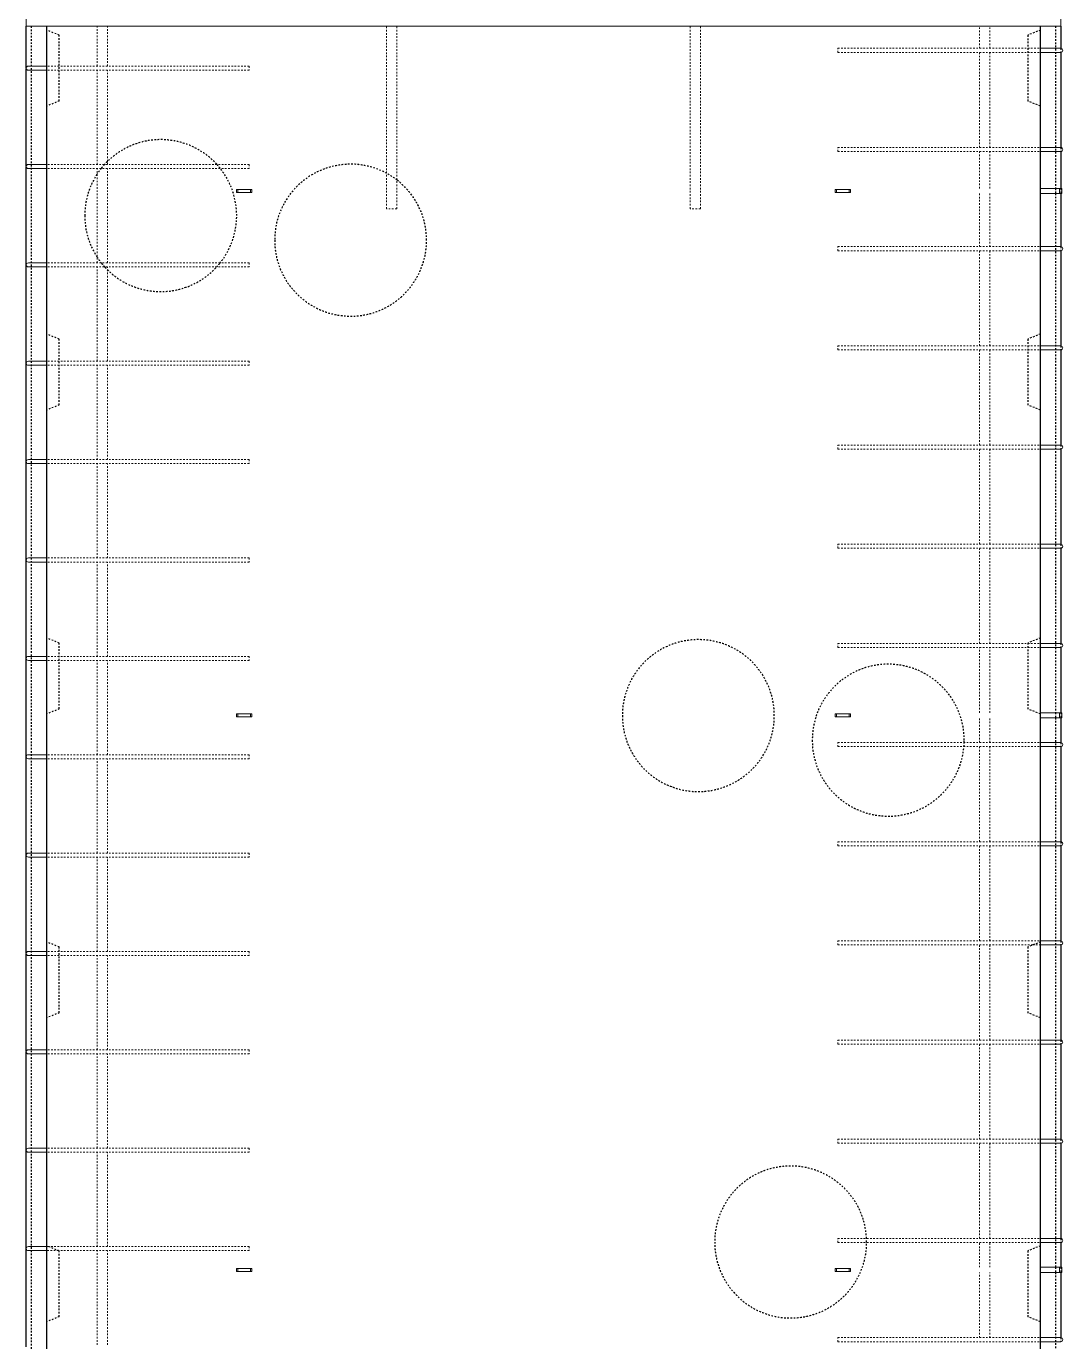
# Model space of a CAD drawing. Header units: millimetres. Extents: x -20451 to -7277, y -2190 to 7347.
# Drawn here: x -16073 to -14026, y 463 to 3060 of the extents above; entities that cross this region are included whole.
import ezdxf

# ---------------------------------------------------------------- set-up
doc = ezdxf.new("R2010")
doc.units = ezdxf.units.MM
doc.linetypes.add('Dash', pattern=[6.36, 3.18, -3.18])
for name, color, linetype, lineweight in [('A-GENM', 13, 'Continuous', 18), ('A-WALL', 113, 'Continuous', 25), ('A-WALL-HDLN', 110, 'Dash', 25), ('S-BEAM', 12, 'Continuous', 18), ('S-RBAR', 171, 'Continuous', 18)]:
    doc.layers.add(name, color=color, linetype=linetype, lineweight=lineweight)

# ---------------------------------------------------------------- blocks, each defined once
blk = doc.blocks.new('M_Rectangular Corbel - M_Rectangular Corbel-1562977-Elevation Front')
at = {"layer": 'S-BEAM'}
for p, q in [((-16072.9, 3060), (-16072.9, 3310)), ((-16072.9, 3310), (-14030.4, 3310)), ((-14030.4, 3310), (-14030.4, 3060)), ((-14030.4, 3060), (-16072.9, 3060))]:
    blk.add_line(p, q, dxfattribs=at)
blk = doc.blocks.new('RR spread anchor face based - RR-SA-2_5-250-1726823-Elevation Front')
at = {"layer": 'A-GENM'}
for p, q in [((-14070.4, 1705), (-14032.9, 1705)), ((-14032.9, 1695), (-14070.4, 1695)), ((-14032.9, 1705), (-14027.9, 1705)), ((-14032.9, 1695), (-14032.9, 1705)), ((-14027.9, 1695), (-14032.9, 1695)), ((-14027.9, 1705), (-14027.9, 1695))]:
    blk.add_line(p, q, dxfattribs=at)
blk = doc.blocks.new('RR spread anchor face based - RR-SA-1_4-160-1726851-Elevation Front')
at = {"layer": 'A-GENM'}
for p, q in [((-15657.9, 608), (-15655.4, 608)), ((-15657.9, 602), (-15657.9, 608)), ((-15655.4, 602), (-15657.9, 602)), ((-15655.4, 608), (-15630.4, 608)), ((-15655.4, 602), (-15655.4, 608)), ((-15630.4, 602), (-15655.4, 602)), ((-15630.4, 608), (-15627.9, 608)), ((-15630.4, 602), (-15630.4, 608)), ((-15627.9, 602), (-15630.4, 602)), ((-15627.9, 608), (-15627.9, 602))]:
    blk.add_line(p, q, dxfattribs=at)

msp = doc.modelspace()

# ---------------------------------------------------------------- linework, layer by layer
at = {"layer": 'A-WALL'}
for p, q in [((-16072.9, 2977.8), (-16072.9, 3060)), ((-16032.9, 3060), (-16032.9, -1395)), ((-14070.4, -1395), (-14070.4, 3060)), ((-14030.4, 3060), (-14030.4, 3016.6)), ((-14030.4, 3008.6), (-14030.4, 2820.8)), ((-16072.9, 2783.6), (-16072.9, 2977)), ((-14030.4, 2812.8), (-14030.4, 2740)), ((-16072.9, 2589.4), (-16072.9, 2782.8)), ((-14030.4, 2730), (-14030.4, 2625)), ((-14030.4, 2617), (-14030.4, 2429.2)), ((-16072.9, 2395.2), (-16072.9, 2588.6)), ((-14030.4, 2421.2), (-14030.4, 2233.4)), ((-16072.9, 2201), (-16072.9, 2394.4)), ((-14030.4, 2225.4), (-14030.4, 2037.6)), ((-16072.9, 2006.8), (-16072.9, 2200.2)), ((-14030.4, 2029.6), (-14030.4, 1841.8)), ((-16072.9, 1812.6), (-16072.9, 2006)), ((-14030.4, 1833.8), (-14030.4, 1705)), ((-16072.9, 1618.4), (-16072.9, 1811.8)), ((-14030.4, 1695), (-14030.4, 1646)), ((-14030.4, 1638), (-14030.4, 1450.2)), ((-16072.9, 1424.2), (-16072.9, 1617.6)), ((-14030.4, 1442.2), (-14030.4, 1254.4)), ((-16072.9, 1230), (-16072.9, 1423.4)), ((-16072.9, 1035.8), (-16072.9, 1229.2)), ((-14030.4, 1246.4), (-14030.4, 1058.6)), ((-14030.4, 1050.6), (-14030.4, 862.8)), ((-16072.9, 841.6), (-16072.9, 1035)), ((-16072.9, 647.4), (-16072.9, 840.8)), ((-14030.4, 854.8), (-14030.4, 667)), ((-14030.4, 659), (-14030.4, 610)), ((-16072.9, 453.2), (-16072.9, 646.6)), ((-14030.4, 600), (-14030.4, 471.2))]:
    msp.add_line(p, q, dxfattribs=at)
at = {"layer": 'A-WALL-HDLN'}
for p, q in [((-16062.9, -1395), (-16062.9, 3060)), ((-16007.9, 3042.5), (-16032.9, 3052.5)), ((-16007.9, 2912.5), (-16007.9, 3042.5)), ((-14070.5, 3052.5), (-14095.4, 3042.5)), ((-14095.4, 3042.5), (-14095.4, 2912.5)), ((-14040.4, 3060), (-14040.4, 2740)), ((-14030.4, 3016.6), (-14030.4, 3008.6)), ((-16007.9, 2912.5), (-16032.9, 2902.5)), ((-14070.5, 2902.5), (-14095.4, 2912.5)), ((-14030.4, 2820.8), (-14030.4, 2812.8)), ((-14040.4, 2740), (-14040.4, 2730)), ((-14040.4, 2730), (-14040.4, 1705)), ((-14030.4, 2740), (-14030.4, 2730)), ((-14030.4, 2625), (-14030.4, 2617)), ((-16007.9, 2442.5), (-16032.9, 2452.5)), ((-16007.9, 2312.5), (-16007.9, 2442.5)), ((-14070.5, 2452.5), (-14095.4, 2442.5)), ((-14095.4, 2442.5), (-14095.4, 2312.5)), ((-14030.4, 2429.2), (-14030.4, 2421.2)), ((-16007.9, 2312.5), (-16032.9, 2302.5)), ((-14070.5, 2302.5), (-14095.4, 2312.5)), ((-14030.4, 2233.4), (-14030.4, 2225.4)), ((-14030.4, 2037.6), (-14030.4, 2029.6)), ((-16007.9, 1842.5), (-16032.9, 1852.5)), ((-14070.5, 1852.5), (-14095.4, 1842.5)), ((-16007.9, 1712.5), (-16007.9, 1842.5)), ((-14095.4, 1842.5), (-14095.4, 1712.5)), ((-14030.4, 1841.8), (-14030.4, 1833.8)), ((-16007.9, 1712.5), (-16032.9, 1702.5)), ((-14070.5, 1702.5), (-14095.4, 1712.5)), ((-14040.4, 1705), (-14040.4, 1695)), ((-14040.4, 1695), (-14040.4, 610)), ((-14030.4, 1705), (-14030.4, 1695)), ((-14030.4, 1646), (-14030.4, 1638)), ((-14030.4, 1450.2), (-14030.4, 1442.2)), ((-16007.9, 1242.5), (-16032.9, 1252.5)), ((-14070.5, 1252.5), (-14095.4, 1242.5)), ((-14030.4, 1254.4), (-14030.4, 1246.4)), ((-16007.9, 1112.5), (-16007.9, 1242.5)), ((-14095.4, 1242.5), (-14095.4, 1112.5)), ((-16007.9, 1112.5), (-16032.9, 1102.5)), ((-14070.5, 1102.5), (-14095.4, 1112.5)), ((-14030.4, 1058.6), (-14030.4, 1050.6)), ((-14030.4, 862.8), (-14030.4, 854.8)), ((-16007.9, 642.5), (-16032.9, 652.5)), ((-14070.5, 652.5), (-14095.4, 642.5)), ((-14030.4, 667), (-14030.4, 659)), ((-16007.9, 512.5), (-16007.9, 642.5)), ((-14095.4, 642.5), (-14095.4, 512.5)), ((-14040.4, 610), (-14040.4, 600)), ((-14040.4, 600), (-14040.4, -425)), ((-14030.4, 610), (-14030.4, 600)), ((-16007.9, 512.5), (-16032.9, 502.5)), ((-14070.5, 502.5), (-14095.4, 512.5)), ((-14030.4, 471.2), (-14030.4, 463.2))]:
    msp.add_line(p, q, dxfattribs=at)
for centre, start, end in [((-15807.5, 2686.3), 42.5304, 134.6644), ((-15807.5, 2686.3), 141.3803, 147.1477), ((-15807.5, 2686.3), 137.5175, 141.3324), ((-15807.5, 2686.3), 134.7123, 137.4696), ((-15807.5, 2686.3), 38.6676, 42.4825), ((-15807.5, 2686.3), 0, 38.6197), ((-15432.5, 2637.8), 61.6461, 180), ((-15807.5, 2686.3), 147.2101, 180), ((-15432.5, 2637.8), 52.2601, 61.605), ((-15432.5, 2637.8), 0, 52.2122), ((-15807.5, 2686.3), 180, 212.7899), ((-15807.5, 2686.3), 321.1887, 0), ((-15432.5, 2637.8), 180, 0), ((-15807.5, 2686.3), 212.8523, 218.8113), ((-15807.5, 2686.3), 218.8592, 222.674), ((-15807.5, 2686.3), 222.7219, 225.2877), ((-15807.5, 2686.3), 225.3356, 317.2781), ((-15807.5, 2686.3), 317.326, 321.1408), ((-14745.9, 1699.2), 0, 180), ((-14370.9, 1650.7), 0, 180), ((-14745.9, 1699.2), 180, 0), ((-14370.9, 1650.7), 180, 355.0888), ((-14370.9, 1650.7), 355.1271, 358.1798), ((-14370.9, 1650.7), 358.2181, 0), ((-14563.6, 660), 2.7324, 180), ((-14563.6, 660), 180, 359.6031), ((-14563.6, 660), 0, 2.694), ((-14563.6, 660), 359.6414, 0)]:
    msp.add_arc(centre, 150, start, end, dxfattribs=at)
at = {"layer": 'S-RBAR', "linetype": 'Dash'}
for p, q in [((-15932.9, 2981.4), (-15932.9, 3060)), ((-15912.9, 2981.4), (-15912.9, 3060)), ((-15361.4, 2700), (-15361.4, 3060)), ((-15341.4, 2700), (-15341.4, 3060)), ((-14761.9, 2700), (-14761.9, 3060)), ((-14741.9, 2700), (-14741.9, 3060)), ((-14190.4, 3016.6), (-14190.4, 3060)), ((-14170.4, 3016.6), (-14170.4, 3060)), ((-14470.4, 3016.6), (-14095.5, 3016.6)), ((-14470.4, 3008.6), (-14470.4, 3016.6)), ((-14095.4, 3016.6), (-14070.5, 3016.6)), ((-14470.4, 3008.6), (-14095.5, 3008.6)), ((-14190.4, 2820.8), (-14190.4, 3008.6)), ((-14170.4, 2820.8), (-14170.4, 3008.6)), ((-14095.4, 3008.6), (-14070.5, 3008.6)), ((-16008, 2981.4), (-16032.9, 2981.4)), ((-16008, 2973.4), (-16032.9, 2973.4)), ((-15632.9, 2981.4), (-16007.9, 2981.4)), ((-15632.9, 2973.4), (-16007.9, 2973.4)), ((-15932.9, 2787.2), (-15932.9, 2973.4)), ((-15912.9, 2787.2), (-15912.9, 2973.4)), ((-15632.9, 2981.4), (-15632.9, 2973.4)), ((-14470.4, 2820.8), (-14070.5, 2820.8)), ((-14470.4, 2812.8), (-14470.4, 2820.8)), ((-14470.4, 2812.8), (-14070.5, 2812.8)), ((-14190.4, 2740), (-14190.4, 2812.8)), ((-14170.4, 2740), (-14170.4, 2812.8)), ((-15632.9, 2787.2), (-16032.9, 2787.2)), ((-15632.9, 2779.2), (-16032.9, 2779.2)), ((-15932.9, 2593), (-15932.9, 2779.2)), ((-15912.9, 2593), (-15912.9, 2779.2)), ((-15632.9, 2787.2), (-15632.9, 2779.2)), ((-14190.4, 2625), (-14190.4, 2730)), ((-14170.4, 2625), (-14170.4, 2730)), ((-15341.4, 2700), (-15361.4, 2700)), ((-14741.9, 2700), (-14761.9, 2700)), ((-14470.4, 2625), (-14070.5, 2625)), ((-14470.4, 2617), (-14470.4, 2625)), ((-14470.4, 2617), (-14070.5, 2617)), ((-14190.4, 2429.2), (-14190.4, 2617)), ((-14170.4, 2429.2), (-14170.4, 2617)), ((-15632.9, 2593), (-16032.9, 2593)), ((-15632.9, 2585), (-16032.9, 2585)), ((-15932.9, 2398.8), (-15932.9, 2585)), ((-15912.9, 2398.8), (-15912.9, 2585)), ((-15632.9, 2593), (-15632.9, 2585)), ((-14470.4, 2429.2), (-14095.5, 2429.2)), ((-14470.4, 2421.2), (-14470.4, 2429.2)), ((-14470.4, 2421.2), (-14095.5, 2421.2)), ((-14190.4, 2233.4), (-14190.4, 2421.2)), ((-14170.4, 2233.4), (-14170.4, 2421.2)), ((-14095.4, 2429.2), (-14070.5, 2429.2)), ((-14095.4, 2421.2), (-14070.5, 2421.2)), ((-16008, 2398.8), (-16032.9, 2398.8)), ((-16008, 2390.8), (-16032.9, 2390.8)), ((-15632.9, 2398.8), (-16007.9, 2398.8)), ((-15632.9, 2390.8), (-16007.9, 2390.8)), ((-15932.9, 2204.6), (-15932.9, 2390.8)), ((-15912.9, 2204.6), (-15912.9, 2390.8)), ((-15632.9, 2398.8), (-15632.9, 2390.8)), ((-14470.4, 2233.4), (-14070.5, 2233.4)), ((-14470.4, 2225.4), (-14470.4, 2233.4)), ((-14470.4, 2225.4), (-14070.5, 2225.4)), ((-14190.4, 2037.6), (-14190.4, 2225.4)), ((-14170.4, 2037.6), (-14170.4, 2225.4)), ((-15632.9, 2204.6), (-16032.9, 2204.6)), ((-15632.9, 2196.6), (-16032.9, 2196.6)), ((-15932.9, 2010.4), (-15932.9, 2196.6)), ((-15912.9, 2010.4), (-15912.9, 2196.6)), ((-15632.9, 2204.6), (-15632.9, 2196.6)), ((-14470.4, 2037.6), (-14070.5, 2037.6)), ((-14470.4, 2029.6), (-14470.4, 2037.6)), ((-14470.4, 2029.6), (-14070.5, 2029.6)), ((-14190.4, 1841.8), (-14190.4, 2029.6)), ((-14170.4, 1841.8), (-14170.4, 2029.6)), ((-15632.9, 2010.4), (-16032.9, 2010.4)), ((-15632.9, 2002.4), (-16032.9, 2002.4)), ((-15932.9, 1816.2), (-15932.9, 2002.4)), ((-15912.9, 1816.2), (-15912.9, 2002.4)), ((-15632.9, 2010.4), (-15632.9, 2002.4)), ((-14470.4, 1841.8), (-14095.5, 1841.8)), ((-14470.4, 1833.8), (-14470.4, 1841.8)), ((-14470.4, 1833.8), (-14095.5, 1833.8)), ((-14190.4, 1705), (-14190.4, 1833.8)), ((-14170.4, 1705), (-14170.4, 1833.8)), ((-14095.4, 1841.8), (-14070.5, 1841.8)), ((-14095.4, 1833.8), (-14070.5, 1833.8)), ((-16008, 1816.2), (-16032.9, 1816.2)), ((-16008, 1808.2), (-16032.9, 1808.2)), ((-15632.9, 1816.2), (-16007.9, 1816.2)), ((-15632.9, 1808.2), (-16007.9, 1808.2)), ((-15932.9, 1622), (-15932.9, 1808.2)), ((-15912.9, 1622), (-15912.9, 1808.2)), ((-15632.9, 1816.2), (-15632.9, 1808.2)), ((-14190.4, 1646), (-14190.4, 1695)), ((-14170.4, 1646), (-14170.4, 1695)), ((-14470.4, 1646), (-14070.5, 1646)), ((-14470.4, 1638), (-14470.4, 1646)), ((-14470.4, 1638), (-14070.5, 1638)), ((-14190.4, 1450.2), (-14190.4, 1638)), ((-14170.4, 1450.2), (-14170.4, 1638)), ((-15632.9, 1622), (-16032.9, 1622)), ((-15632.9, 1614), (-16032.9, 1614)), ((-15932.9, 1427.8), (-15932.9, 1614)), ((-15912.9, 1427.8), (-15912.9, 1614)), ((-15632.9, 1622), (-15632.9, 1614)), ((-14470.4, 1450.2), (-14070.5, 1450.2)), ((-14470.4, 1442.2), (-14470.4, 1450.2)), ((-14470.4, 1442.2), (-14070.5, 1442.2)), ((-14190.4, 1254.4), (-14190.4, 1442.2)), ((-14170.4, 1254.4), (-14170.4, 1442.2)), ((-15632.9, 1427.8), (-16032.9, 1427.8)), ((-15632.9, 1419.8), (-16032.9, 1419.8)), ((-15932.9, 1233.6), (-15932.9, 1419.8)), ((-15912.9, 1233.6), (-15912.9, 1419.8)), ((-15632.9, 1427.8), (-15632.9, 1419.8)), ((-14470.4, 1254.4), (-14070.5, 1254.4)), ((-14470.4, 1246.4), (-14470.4, 1254.4)), ((-16008, 1233.6), (-16032.9, 1233.6)), ((-16008, 1225.6), (-16032.9, 1225.6)), ((-15632.9, 1233.6), (-16007.9, 1233.6)), ((-15632.9, 1225.6), (-16007.9, 1225.6)), ((-15932.9, 1039.4), (-15932.9, 1225.6)), ((-15912.9, 1039.4), (-15912.9, 1225.6)), ((-15632.9, 1233.6), (-15632.9, 1225.6)), ((-14470.4, 1246.4), (-14085.8, 1246.4)), ((-14190.4, 1058.6), (-14190.4, 1246.4)), ((-14170.4, 1058.6), (-14170.4, 1246.4)), ((-14085.6, 1246.4), (-14070.5, 1246.4)), ((-15632.9, 1039.4), (-16032.9, 1039.4)), ((-15632.9, 1039.4), (-15632.9, 1031.4)), ((-14470.4, 1058.6), (-14070.5, 1058.6)), ((-14470.4, 1050.6), (-14470.4, 1058.6)), ((-14470.4, 1050.6), (-14070.5, 1050.6)), ((-14190.4, 862.8), (-14190.4, 1050.6)), ((-14170.4, 862.8), (-14170.4, 1050.6)), ((-15632.9, 1031.4), (-16032.9, 1031.4)), ((-15932.9, 845.2), (-15932.9, 1031.4)), ((-15912.9, 845.2), (-15912.9, 1031.4)), ((-14470.4, 862.8), (-14070.5, 862.8)), ((-14470.4, 854.8), (-14470.4, 862.8)), ((-15632.9, 845.2), (-16032.9, 845.2)), ((-15632.9, 837.2), (-16032.9, 837.2)), ((-15932.9, 651), (-15932.9, 837.2)), ((-15912.9, 651), (-15912.9, 837.2)), ((-15632.9, 845.2), (-15632.9, 837.2)), ((-14470.4, 854.8), (-14070.5, 854.8)), ((-14190.4, 667), (-14190.4, 854.8)), ((-14170.4, 667), (-14170.4, 854.8)), ((-16029.3, 651), (-16032.9, 651)), ((-15632.9, 651), (-16029.1, 651)), ((-15632.9, 651), (-15632.9, 643)), ((-14470.4, 667), (-14070.5, 667)), ((-14470.4, 659), (-14470.4, 667)), ((-14470.4, 659), (-14070.5, 659)), ((-14190.4, 610), (-14190.4, 659)), ((-14170.4, 610), (-14170.4, 659)), ((-16009.3, 643), (-16032.9, 643)), ((-15632.9, 643), (-16009.1, 643)), ((-15932.9, 456.8), (-15932.9, 643)), ((-15912.9, 456.8), (-15912.9, 643)), ((-14190.4, 471.2), (-14190.4, 600)), ((-14170.4, 471.2), (-14170.4, 600)), ((-14470.4, 471.2), (-14070.5, 471.2)), ((-14470.4, 463.2), (-14470.4, 471.2)), ((-14470.4, 463.2), (-14070.5, 463.2))]:
    msp.add_line(p, q, dxfattribs=at)
at = {"layer": 'S-RBAR'}
for p, q in [((-14070.4, 3016.6), (-14050.4, 3016.6)), ((-14030.4, 3016.6), (-14050.4, 3016.6)), ((-14070.4, 3008.6), (-14050.4, 3008.6)), ((-14030.4, 3008.6), (-14050.4, 3008.6)), ((-16068.9, 2981.4), (-16048.9, 2981.4)), ((-16068.9, 2973.4), (-16048.9, 2973.4)), ((-16032.9, 2981.4), (-16048.9, 2981.4)), ((-16032.9, 2973.4), (-16048.9, 2973.4)), ((-14070.4, 2820.8), (-14050.4, 2820.8)), ((-14070.4, 2812.8), (-14050.4, 2812.8)), ((-14030.4, 2820.8), (-14050.4, 2820.8)), ((-14030.4, 2812.8), (-14050.4, 2812.8)), ((-16068.9, 2787.2), (-16048.9, 2787.2)), ((-16068.9, 2779.2), (-16048.9, 2779.2)), ((-16032.9, 2787.2), (-16048.9, 2787.2)), ((-16032.9, 2779.2), (-16048.9, 2779.2)), ((-14070.4, 2625), (-14050.4, 2625)), ((-14030.4, 2625), (-14050.4, 2625)), ((-14070.4, 2617), (-14050.4, 2617)), ((-14030.4, 2617), (-14050.4, 2617)), ((-16068.9, 2593), (-16048.9, 2593)), ((-16068.9, 2585), (-16048.9, 2585)), ((-16032.9, 2593), (-16048.9, 2593)), ((-16032.9, 2585), (-16048.9, 2585)), ((-14070.4, 2429.2), (-14050.4, 2429.2)), ((-14070.4, 2421.2), (-14050.4, 2421.2)), ((-14030.4, 2429.2), (-14050.4, 2429.2)), ((-14030.4, 2421.2), (-14050.4, 2421.2)), ((-16068.9, 2398.8), (-16048.9, 2398.8)), ((-16068.9, 2390.8), (-16048.9, 2390.8)), ((-16032.9, 2398.8), (-16048.9, 2398.8)), ((-16032.9, 2390.8), (-16048.9, 2390.8)), ((-14070.4, 2233.4), (-14050.4, 2233.4)), ((-14030.4, 2233.4), (-14050.4, 2233.4)), ((-14070.4, 2225.4), (-14050.4, 2225.4)), ((-14030.4, 2225.4), (-14050.4, 2225.4)), ((-16068.9, 2204.6), (-16048.9, 2204.6)), ((-16068.9, 2196.6), (-16048.9, 2196.6)), ((-16032.9, 2204.6), (-16048.9, 2204.6)), ((-16032.9, 2196.6), (-16048.9, 2196.6)), ((-14070.4, 2037.6), (-14050.4, 2037.6)), ((-14070.4, 2029.6), (-14050.4, 2029.6)), ((-14030.4, 2037.6), (-14050.4, 2037.6)), ((-14030.4, 2029.6), (-14050.4, 2029.6)), ((-16068.9, 2010.4), (-16048.9, 2010.4)), ((-16068.9, 2002.4), (-16048.9, 2002.4)), ((-16032.9, 2010.4), (-16048.9, 2010.4)), ((-16032.9, 2002.4), (-16048.9, 2002.4)), ((-14070.4, 1841.8), (-14050.4, 1841.8)), ((-14070.4, 1833.8), (-14050.4, 1833.8)), ((-14030.4, 1841.8), (-14050.4, 1841.8)), ((-14030.4, 1833.8), (-14050.4, 1833.8)), ((-16068.9, 1816.2), (-16048.9, 1816.2)), ((-16068.9, 1808.2), (-16048.9, 1808.2)), ((-16032.9, 1816.2), (-16048.9, 1816.2)), ((-16032.9, 1808.2), (-16048.9, 1808.2)), ((-14070.4, 1646), (-14050.4, 1646)), ((-14070.4, 1638), (-14050.4, 1638)), ((-14030.4, 1646), (-14050.4, 1646)), ((-14030.4, 1638), (-14050.4, 1638)), ((-16068.9, 1622), (-16048.9, 1622)), ((-16068.9, 1614), (-16048.9, 1614)), ((-16032.9, 1622), (-16048.9, 1622)), ((-16032.9, 1614), (-16048.9, 1614)), ((-14070.4, 1450.2), (-14050.4, 1450.2)), ((-14070.4, 1442.2), (-14050.4, 1442.2)), ((-14030.4, 1450.2), (-14050.4, 1450.2)), ((-14030.4, 1442.2), (-14050.4, 1442.2)), ((-16068.9, 1427.8), (-16048.9, 1427.8)), ((-16068.9, 1419.8), (-16048.9, 1419.8)), ((-16032.9, 1427.8), (-16048.9, 1427.8)), ((-16032.9, 1419.8), (-16048.9, 1419.8)), ((-14070.4, 1254.4), (-14050.4, 1254.4)), ((-14030.4, 1254.4), (-14050.4, 1254.4)), ((-16068.9, 1233.6), (-16048.9, 1233.6)), ((-16068.9, 1225.6), (-16048.9, 1225.6)), ((-16032.9, 1233.6), (-16048.9, 1233.6)), ((-16032.9, 1225.6), (-16048.9, 1225.6)), ((-14070.4, 1246.4), (-14050.4, 1246.4)), ((-14030.4, 1246.4), (-14050.4, 1246.4)), ((-16068.9, 1039.4), (-16048.9, 1039.4)), ((-16032.9, 1039.4), (-16048.9, 1039.4)), ((-14070.4, 1058.6), (-14050.4, 1058.6)), ((-14070.4, 1050.6), (-14050.4, 1050.6)), ((-14030.4, 1058.6), (-14050.4, 1058.6)), ((-14030.4, 1050.6), (-14050.4, 1050.6)), ((-16068.9, 1031.4), (-16048.9, 1031.4)), ((-16032.9, 1031.4), (-16048.9, 1031.4)), ((-14070.4, 862.8), (-14050.4, 862.8)), ((-14030.4, 862.8), (-14050.4, 862.8)), ((-16068.9, 845.2), (-16048.9, 845.2)), ((-16068.9, 837.2), (-16048.9, 837.2)), ((-16032.9, 845.2), (-16048.9, 845.2)), ((-16032.9, 837.2), (-16048.9, 837.2)), ((-14070.4, 854.8), (-14050.4, 854.8)), ((-14030.4, 854.8), (-14050.4, 854.8)), ((-16068.9, 651), (-16048.9, 651)), ((-16032.9, 651), (-16048.9, 651)), ((-14070.4, 667), (-14050.4, 667)), ((-14070.4, 659), (-14050.4, 659)), ((-14030.4, 667), (-14050.4, 667)), ((-14030.4, 659), (-14050.4, 659)), ((-16068.9, 643), (-16048.9, 643)), ((-16032.9, 643), (-16048.9, 643)), ((-14070.4, 471.2), (-14050.4, 471.2)), ((-14030.4, 471.2), (-14050.4, 471.2)), ((-14070.4, 463.2), (-14050.4, 463.2)), ((-14030.4, 463.2), (-14050.4, 463.2))]:
    msp.add_line(p, q, dxfattribs=at)
for centre, start, end in [((-14030.4, 3012.6), 270, 90), ((-16068.9, 2977.4), 90, 270), ((-14030.4, 2816.8), 270, 90), ((-16068.9, 2783.2), 90, 270), ((-14030.4, 2621), 270, 90), ((-16068.9, 2589), 90, 270), ((-14030.4, 2425.2), 270, 90), ((-16068.9, 2394.8), 90, 270), ((-14030.4, 2229.4), 270, 90), ((-16068.9, 2200.6), 90, 270), ((-14030.4, 2033.6), 270, 90), ((-16068.9, 2006.4), 90, 270), ((-14030.4, 1837.8), 270, 90), ((-16068.9, 1812.2), 90, 270), ((-14030.4, 1642), 270, 90), ((-16068.9, 1618), 90, 270), ((-14030.4, 1446.2), 270, 90), ((-16068.9, 1423.8), 90, 270), ((-14030.4, 1250.4), 270, 90), ((-16068.9, 1229.6), 90, 270), ((-16068.9, 1035.4), 90, 270), ((-14030.4, 1054.6), 270, 90), ((-14030.4, 858.8), 270, 90), ((-16068.9, 841.2), 90, 270), ((-16068.9, 647), 90, 270), ((-14030.4, 663), 270, 90), ((-14030.4, 467.2), 270, 90)]:
    msp.add_arc(centre, 4, start, end, dxfattribs=at)

# ---------------------------------------------------------------- block references
at = {"layer": 'A-GENM'}
for name, p in [('RR spread anchor face based - RR-SA-1_4-160-1726851-Elevation Front', (0, 2130)), ('RR spread anchor face based - RR-SA-1_4-160-1726851-Elevation Front', (1182.5, 2130)), ('RR spread anchor face based - RR-SA-2_5-250-1726823-Elevation Front', (0, 1035)), ('RR spread anchor face based - RR-SA-1_4-160-1726851-Elevation Front', (0, 1095)), ('RR spread anchor face based - RR-SA-1_4-160-1726851-Elevation Front', (1182.5, 1095)), ('RR spread anchor face based - RR-SA-2_5-250-1726823-Elevation Front', (0, 0)), ('RR spread anchor face based - RR-SA-1_4-160-1726851-Elevation Front', (0, 0)), ('RR spread anchor face based - RR-SA-1_4-160-1726851-Elevation Front', (1182.5, 0)), ('RR spread anchor face based - RR-SA-2_5-250-1726823-Elevation Front', (0, -1095))]:
    msp.add_blockref(name, p, dxfattribs=at)
at = {"layer": 'S-BEAM'}
msp.add_blockref('M_Rectangular Corbel - M_Rectangular Corbel-1562977-Elevation Front', (0, 0), dxfattribs=at)

doc.saveas('drawing.dxf')
